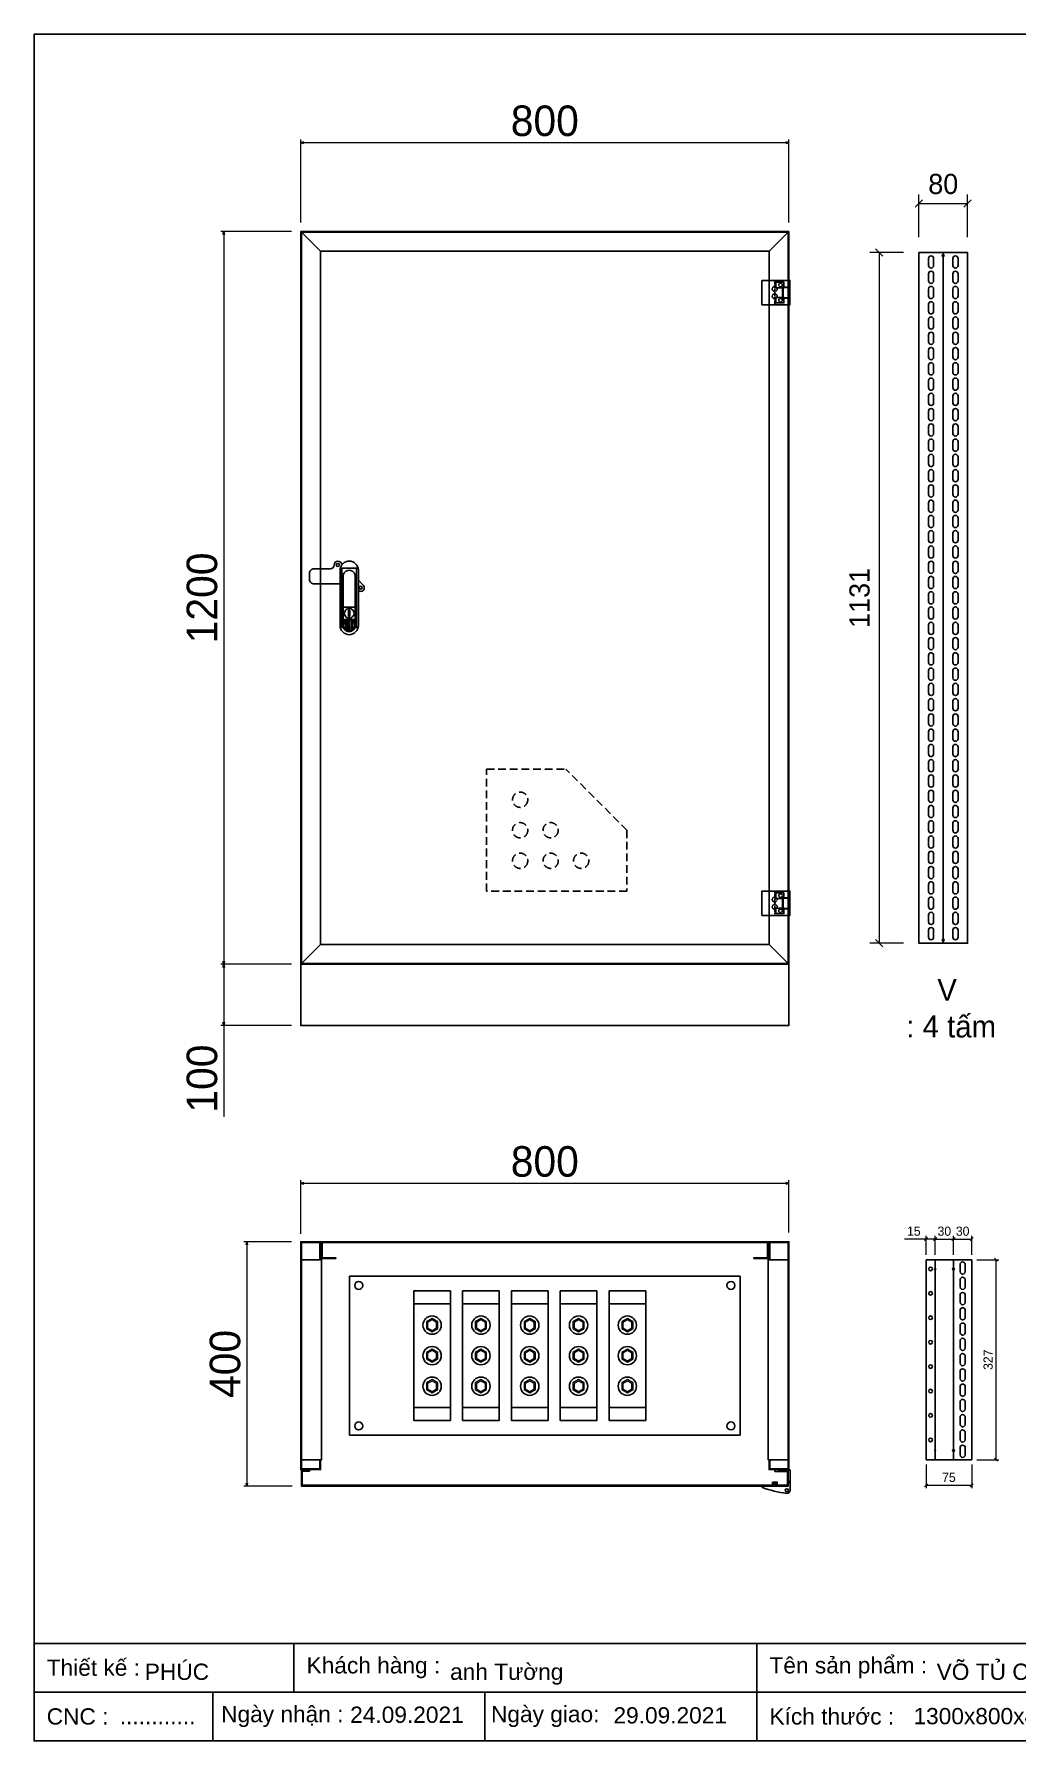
# Model space of a CAD drawing. Header units: millimetres. Extents: x 0 to 3953, y 0 to 2795.
# Drawn here: x 0 to 1611, y 0 to 2795 of the extents above; entities that cross this region are included whole.
import ezdxf

# ---------------------------------------------------------------- set-up
doc = ezdxf.new("R2010")
doc.units = ezdxf.units.MM
doc.linetypes.add('HIDDEN2', pattern=[4.7625, 3.175, -1.5875])
doc.linetypes.add('HIDDENX2', pattern=[19.05, 12.7, -6.35])
doc.layers.add('CNC', color=7, linetype='Continuous')
doc.layers.add('DIM', color=253, linetype='Continuous')
doc.styles.add('Arial', font='arial.ttf')
doc.dimstyles.new('CNC', dxfattribs={"dimtxt": 50, "dimasz": 5, "dimexe": 5, "dimexo": 15, "dimgap": 10, "dimtad": 1, "dimdec": 0, "dimtxsty": 'Standard', "dimblk": 'OPEN30', "dimcen": 10, "dimclrd": 5, "dimclre": 5, "dimclrt": 3, "dimazin": 3, "dimtfac": 1, "dimtdec": 0, "dimtmove": 0, "dimatfit": 3, "dimldrblk": 'ARCHTICK', "dimlwd": 9, "dimlwe": 9})
doc.dimstyles.new('Dim-15', dxfattribs={"dimtxt": 15, "dimasz": 5, "dimexe": 5, "dimexo": 8, "dimgap": 5, "dimtad": 1, "dimdec": 0, "dimtxsty": 'Standard', "dimblk": 'OBLIQUE', "dimcen": 10, "dimclrd": 5, "dimclre": 5, "dimclrt": 3, "dimazin": 3, "dimtfac": 1, "dimtdec": 0, "dimtmove": 0, "dimatfit": 3, "dimldrblk": 'OBLIQUE', "dimlwd": 9, "dimlwe": 9})
doc.dimstyles.new('Dim-33', dxfattribs={"dimtxt": 33, "dimasz": 12, "dimexe": 15, "dimexo": 25, "dimgap": 15, "dimtad": 1, "dimdec": 0, "dimtxsty": 'Standard', "dimblk": 'OBLIQUE', "dimcen": 10, "dimclrd": 5, "dimclre": 5, "dimclrt": 3, "dimazin": 3, "dimtfac": 1, "dimtdec": 0, "dimtmove": 0, "dimatfit": 3, "dimldrblk": 'OPEN30', "dimlwd": 9, "dimlwe": 9})

# ---------------------------------------------------------------- blocks, each defined once
blk = doc.blocks.new('*D1')
at = {"color": 5, "lineweight": 9, "ltscale": 3, "transparency": 16777216}
for p, q in [((437, 2486.8), (437, 2622.4)), ((442, 2617.4), (1232, 2617.4)), ((1237, 2486.8), (1237, 2622.4))]:
    blk.add_line(p, q, dxfattribs=at)
at = {"color": 0, "linetype": 'ByBlock', "lineweight": -2}
for p, q in [((437, 2617.4), (442, 2618.7)), ((442, 2616), (437, 2617.4)), ((437, 2617.4), (442, 2617.4)), ((1232, 2618.7), (1237, 2617.4)), ((1237, 2617.4), (1232, 2616)), ((1237, 2617.4), (1232, 2617.4))]:
    blk.add_line(p, q, dxfattribs=at)
at = {"layer": 'Defpoints', "color": 0, "ltscale": 3, "transparency": 16777216}
for p in [(1237, 2617.4), (437, 2471.8), (1237, 2471.8)]:
    blk.add_point(p, dxfattribs=at)
at = {"color": 3, "ltscale": 3, "transparency": 16777216, "insert": (837, 2652.9), "char_height": 50, "attachment_point": 5}
blk.add_mtext('800', dxfattribs=at)
blk = doc.blocks.new('_ArchTick')
at = {"color": 0, "const_width": 0.15}
blk.add_lwpolyline([(-0.5, -0.5), (0.5, 0.5)], dxfattribs=at)
blk = doc.blocks.new('_Open30')
at = {"color": 0, "linetype": 'ByBlock', "lineweight": -2}
for p, q in [((-1, 0.27), (0, 0)), ((0, 0), (-1, -0.27)), ((0, 0), (-1, 0))]:
    blk.add_line(p, q, dxfattribs=at)
blk = doc.blocks.new('*D2')
at = {"color": 5, "lineweight": 9, "ltscale": 3, "transparency": 16777216}
for p, q in [((422, 2471.8), (305.9, 2471.8)), ((310.9, 2466.8), (310.9, 1276.8)), ((422, 1271.8), (305.9, 1271.8))]:
    blk.add_line(p, q, dxfattribs=at)
at = {"color": 0, "linetype": 'ByBlock', "lineweight": -2}
for p, q in [((309.5, 2466.8), (310.9, 2471.8)), ((310.9, 2471.8), (312.2, 2466.8)), ((310.9, 2471.8), (310.9, 2466.8)), ((310.9, 1271.8), (309.5, 1276.8)), ((312.2, 1276.8), (310.9, 1271.8)), ((310.9, 1271.8), (310.9, 1276.8))]:
    blk.add_line(p, q, dxfattribs=at)
at = {"layer": 'Defpoints', "color": 0, "ltscale": 3, "transparency": 16777216}
for p in [(437, 2471.8), (310.9, 1271.8), (437, 1271.8)]:
    blk.add_point(p, dxfattribs=at)
at = {"color": 3, "ltscale": 3, "transparency": 16777216, "insert": (275.4, 1871.8), "char_height": 50, "attachment_point": 5, "rotation": 90}
blk.add_mtext('1200', dxfattribs=at)
blk = doc.blocks.new('*D3')
at = {"color": 5, "lineweight": 9, "ltscale": 3, "transparency": 16777216}
for p, q in [((422, 1271.8), (305.9, 1271.8)), ((310.9, 1266.8), (310.9, 1176.8)), ((422, 1171.8), (305.9, 1171.8)), ((310.9, 1171.8), (310.9, 1021.8))]:
    blk.add_line(p, q, dxfattribs=at)
at = {"color": 0, "linetype": 'ByBlock', "lineweight": -2}
for p, q in [((309.5, 1266.8), (310.9, 1271.8)), ((310.9, 1271.8), (312.2, 1266.8)), ((310.9, 1271.8), (310.9, 1266.8)), ((310.9, 1171.8), (309.5, 1176.8)), ((312.2, 1176.8), (310.9, 1171.8)), ((310.9, 1171.8), (310.9, 1176.8))]:
    blk.add_line(p, q, dxfattribs=at)
at = {"layer": 'Defpoints', "color": 0, "ltscale": 3, "transparency": 16777216}
for p in [(310.9, 1271.8), (437, 1271.8), (437, 1171.8)]:
    blk.add_point(p, dxfattribs=at)
at = {"color": 3, "ltscale": 3, "transparency": 16777216, "insert": (275.4, 1084.6), "char_height": 50, "attachment_point": 5, "rotation": 90}
blk.add_mtext('100', dxfattribs=at)
blk = doc.blocks.new('HL044-1.3-B')
h = blk.add_hatch()
h.set_pattern_fill('ANSI31', color=1, scale=0.3, style=0)
h.set_pattern_definition([(45, (-80982.31925, -42991.2648), (-0.673519209, 0.673519209), [])])
h.paths.add_polyline_path([(-15.5, 27), (-15.5, 24), (-9.5, 24), (-9.5, 27)])
at = {"color": 1}
for p, q in [((0, 0), (-43, 0)), ((-43, 0), (-43, -2)), ((-25, 6.5), (-25, 0)), ((-25, 6.5), (-19, 5.9)), ((-25, 5.5), (-19, 4.9)), ((-25, 4.5), (-19, 3.9)), ((-25, 3.5), (-19, 2.9)), ((-25, 2.5), (-19, 1.9)), ((-25, 1.5), (-19, 0.9)), ((-25, 0.5), (-19.7, 0)), ((-22, 24), (-22, 27)), ((-22, 27), (1, 27)), ((-1, 24), (-22, 24)), ((-19, 6.5), (-19, 0)), ((-15.5, 24), (-15.5, 27)), ((-9.5, 24), (-9.5, 27)), ((0, 23), (0, 0)), ((0, 7.5), (3, 7.5)), ((0, 6), (3, 6)), ((3, 25), (3, 0)), ((3, -6.5), (3, 0))]:
    blk.add_line(p, q, dxfattribs=at)
blk.add_lwpolyline([(-26, 6.5), (-18, 6.5), (-18, 0), (-26, 0)], close=True, dxfattribs=at)
blk.add_circle((-2.3, -7), 2.55, dxfattribs=at)
for centre, radius, start, end in [((-1, 23), 1, 0, 90), ((1, 25), 2, 0, 90), ((15.4, 147.7), 160.7, 248.6705, 263.5901), ((-2.5, -6.5), 5.5, 270, 0)]:
    blk.add_arc(centre, radius, start, end, dxfattribs=at)
blk = doc.blocks.new('*D10')
at = {"color": 5, "lineweight": 9, "ltscale": 3, "transparency": 16777216}
for p, q in [((437, 830.3), (437, 918.1)), ((442, 913.1), (1232, 913.1)), ((1237, 832.3), (1237, 918.1))]:
    blk.add_line(p, q, dxfattribs=at)
at = {"color": 0, "linetype": 'ByBlock', "lineweight": -2}
for p, q in [((437, 913.1), (442, 914.4)), ((442, 911.7), (437, 913.1)), ((437, 913.1), (442, 913.1)), ((1232, 914.4), (1237, 913.1)), ((1237, 913.1), (1232, 911.7)), ((1237, 913.1), (1232, 913.1))]:
    blk.add_line(p, q, dxfattribs=at)
at = {"layer": 'Defpoints', "color": 0, "ltscale": 3, "transparency": 16777216}
for p in [(1237, 913.1), (437, 815.3), (1237, 817.3)]:
    blk.add_point(p, dxfattribs=at)
at = {"color": 3, "ltscale": 3, "transparency": 16777216, "insert": (837, 948.6), "char_height": 50, "attachment_point": 5}
blk.add_mtext('800', dxfattribs=at)
blk = doc.blocks.new('*D11')
at = {"color": 5, "lineweight": 9, "ltscale": 3, "transparency": 16777216}
for p, q in [((422, 817.3), (343.7, 817.3)), ((348.7, 812.3), (348.7, 422.3)), ((423, 417.3), (343.7, 417.3))]:
    blk.add_line(p, q, dxfattribs=at)
at = {"color": 0, "linetype": 'ByBlock', "lineweight": -2}
for p, q in [((347.4, 812.3), (348.7, 817.3)), ((348.7, 817.3), (350, 812.3)), ((348.7, 817.3), (348.7, 812.3)), ((348.7, 417.3), (347.4, 422.3)), ((350, 422.3), (348.7, 417.3)), ((348.7, 417.3), (348.7, 422.3))]:
    blk.add_line(p, q, dxfattribs=at)
at = {"layer": 'Defpoints', "color": 0, "ltscale": 3, "transparency": 16777216}
for p in [(437, 817.3), (348.7, 417.3), (438, 417.3)]:
    blk.add_point(p, dxfattribs=at)
at = {"color": 3, "ltscale": 3, "transparency": 16777216, "insert": (313.2, 617.3), "char_height": 50, "attachment_point": 5, "rotation": 90}
blk.add_mtext('400', dxfattribs=at)
blk = doc.blocks.new('*D17')
at = {"color": 0, "linetype": 'ByBlock', "lineweight": -2}
for p, q in [((1456, 2523.7), (1444, 2511.7)), ((1524, 2511.7), (1536, 2523.7))]:
    blk.add_line(p, q, dxfattribs=at)
at = {"layer": 'Defpoints', "color": 0, "ltscale": 3, "transparency": 16777216}
for p in [(1530, 2517.7), (1450, 2437.4), (1530, 2437.4)]:
    blk.add_point(p, dxfattribs=at)
at = {"layer": 'DIM', "color": 5, "lineweight": 9, "ltscale": 3, "transparency": 16777216}
for p, q in [((1450, 2462.4), (1450, 2532.7)), ((1450, 2517.7), (1530, 2517.7)), ((1530, 2462.4), (1530, 2532.7))]:
    blk.add_line(p, q, dxfattribs=at)
at = {"layer": 'DIM', "color": 3, "ltscale": 3, "transparency": 16777216, "insert": (1490, 2549.5), "char_height": 33, "attachment_point": 5}
blk.add_mtext('80', dxfattribs=at)
blk = doc.blocks.new('_Oblique')
at = {"color": 0, "linetype": 'ByBlock', "lineweight": -2}
blk.add_line((-0.5, -0.5), (0.5, 0.5), dxfattribs=at)
blk = doc.blocks.new('*D18')
at = {"color": 0, "linetype": 'ByBlock', "lineweight": -2}
for p, q in [((1390.9, 2431.4), (1378.9, 2443.4)), ((1378.9, 1312.2), (1390.9, 1300.2))]:
    blk.add_line(p, q, dxfattribs=at)
at = {"layer": 'Defpoints', "color": 0, "ltscale": 3, "transparency": 16777216}
for p in [(1450, 2437.4), (1384.9, 1306.2), (1450, 1306.2)]:
    blk.add_point(p, dxfattribs=at)
at = {"layer": 'DIM', "color": 5, "lineweight": 9, "ltscale": 3, "transparency": 16777216}
for p, q in [((1425, 2437.4), (1369.9, 2437.4)), ((1384.9, 2437.4), (1384.9, 1306.2)), ((1425, 1306.2), (1369.9, 1306.2))]:
    blk.add_line(p, q, dxfattribs=at)
at = {"layer": 'DIM', "color": 3, "ltscale": 3, "transparency": 16777216, "insert": (1353, 1871.8), "char_height": 33, "attachment_point": 5, "rotation": 90}
blk.add_mtext('1131', dxfattribs=at)
blk = doc.blocks.new('AB301-2-1')
at = {"linetype": 'Continuous'}
h = blk.add_hatch(dxfattribs=at)
h.set_pattern_fill('ACAD_ISO09W100', color=1, scale=0.2)
h.set_pattern_definition([(0, (-368.0181, 398.3814), (0, 1), [4.8, -0.6, 1.2, -0.6, 1.2, -0.6])])
h.paths.add_polyline_path([(-4.1, -88.5, 0.118404), (0, -89.5, 0.118404), (4.1, -88.5), (7, -72), (-7, -72)])
at = {"color": 1, "linetype": 'Continuous'}
for p, q in [((-10, -50.5), (10, -50.5)), ((-7, -72), (7, -72)), ((-7, -72), (-4.1, -88.5)), ((7, -72), (4.1, -88.5))]:
    blk.add_line(p, q, dxfattribs=at)
for points in [[(-15, -12.5), (-57.5, -12.5, -0.414214), (-65, -5), (-65, 5, -0.414214), (-57.5, 12.5), (-30.7, 12.5, 0.414214), (-24.7, 18.5), (-24.7, 18.7)], [(-24.7, 18.7, -0.198912), (-23, 23), (-23, 23, -0.414214), (-14.5, 23), (-11.3, 19.8)], [(15, -6.5), (23, -14.5, -0.414214), (23, -23), (23, -23, -0.381561), (15, -23.4, -0.381561)]]:
    blk.add_lwpolyline(points, format="xyb", dxfattribs=at)
for points in [[(0, 25), (0, 25, -0.414214), (15, 10), (15, -80.5, -0.414214), (0, -95.5), (0, -95.5, -0.414214), (-15, -80.5), (-15, 10, -0.414214)], [(0, 10, -0.414214), (10, 0), (10, -80.5, -0.414214), (0, -90.5, -0.414214), (-10, -80.5), (-10, 0, -0.414214)], [(9, -72.5), (9, -80.5, -0.414214), (0, -89.5, -0.414214), (-9, -80.5), (-9, -72.5, -0.414214), (-7, -70.5), (7, -70.5, -0.414214)]]:
    blk.add_lwpolyline(points, format="xyb", close=True, dxfattribs=at)
at = {"color": 2, "linetype": 'Continuous'}
blk.add_lwpolyline([(-12, 13.3), (12, 13.3), (12, -83.7), (-12, -83.7)], close=True, dxfattribs=at)
at = {"color": 1, "linetype": 'Continuous'}
blk.add_lwpolyline([(-1, -55.5), (1, -55.5), (1, -65.5), (-1, -65.5)], close=True, dxfattribs=at)
for centre, radius in [((-18.7, 18.7), 2.5), ((18.7, -18.7), 2.5), ((0, -60.5), 8)]:
    blk.add_circle(centre, radius, dxfattribs=at)
blk = doc.blocks.new('HL044-1.3-C')
at = {"color": 1, "linetype": 'HIDDEN2', "ltscale": 0.5}
for p, q in [((-25, 40), (-25, 0)), ((-3, 0), (-3, 40))]:
    blk.add_line(p, q, dxfattribs=at)
at = {"color": 1}
for p, q in [((-12, 29), (0, 29)), ((-12, 11), (-12, 29)), ((-11, 28.5), (0, 28.5)), ((-11, 28.5), (-11, 11.5)), ((0, 11), (-12, 11)), ((0, 11.5), (-11, 11.5))]:
    blk.add_line(p, q, dxfattribs=at)
blk.add_lwpolyline([(-46, 40), (0, 40), (0, 0), (-46, 0)], close=True, dxfattribs=at)
at = {"color": 1, "linetype": 'HIDDEN2', "ltscale": 0.5}
for centre, radius in [((-25, 26), 4), ((-15.5, 32.5), 3), ((-25, 14), 4), ((-15.5, 7.5), 3)]:
    blk.add_circle(centre, radius, dxfattribs=at)
blk = doc.blocks.new('ga tai lieu')
at = {"color": 7, "linetype": 'HIDDENX2'}
for p, q in [((0, 0), (0, 200)), ((0, 200), (130, 200)), ((230, 100), (130, 200)), ((230, 100), (230, 0)), ((230, 0), (0, 0))]:
    blk.add_line(p, q, dxfattribs=at)
for centre in [(55, 150), (55, 100), (105, 100), (55, 50), (105, 50), (155, 50)]:
    blk.add_circle(centre, 12.5, dxfattribs=at)
blk = doc.blocks.new('KHUNG CHUẨN')
at = {"color": 7}
for p, q in [((19889.2, -28535.2), (16919.2, -28535.2)), ((17239.2, -28535.2), (17239.2, -28595.2)), ((17809.2, -28535.2), (17809.2, -28655.2)), ((18939.2, -28595.2), (16919.2, -28595.2)), ((17139.2, -28595.2), (17139.2, -28655.2)), ((17474.2, -28595.2), (17474.2, -28655.2))]:
    blk.add_line(p, q, dxfattribs=at)
blk.add_lwpolyline([(16919.2, -26555.2), (19889.2, -26555.2), (19889.2, -28655.2), (16919.2, -28655.2)], close=True, dxfattribs=at)
at = {"color": 2, "char_height": 20, "attachment_point": 4, "style": 'Arial'}
for s, insert, width in [('  Thiết kế :', (16919.2, -28565.2), 917.634), ('  Khách hàng :', (17239.2, -28565.2), 917.634), ('  Tên sản phẩm :', (17809.2, -28565.2), 917.634), ('  CNC :', (16919.2, -28625.2), 917.634), ('  Ngày nhận :', (17134, -28625.2), 556.651), ('  Ngày giao:', (17466.3, -28625.2), 556.651), ('  Kích thước :', (17809.2, -28625.2), 917.634)]:
    blk.add_mtext(s, dxfattribs=dict(at, insert=insert, width=width))
at = {"color": 3, "style": 'Arial'}
for tag, p in [('#01', (17055.6, -28580.1)), ('#02', (17431.4, -28580.1)), ('#03', (18030.6, -28580.1)), ('#08', (18751.7, -28580.1)), ('#10', (19064.8, -28580.1)), ('#04', (17024.8, -28634.6)), ('#05', (17308.5, -28633)), ('#06', (17632.7, -28633.7)), ('#07', (18002, -28634.7)), ('#09', (18753.8, -28632.6)), ('#11', (19060.3, -28625.7)), ('#12', (19806.5, -28628.9))]:
    blk.add_attdef(tag, p, '', height=20, dxfattribs=at)
blk = doc.blocks.new('*D19')
at = {"color": 0, "linetype": 'ByBlock', "lineweight": -2}
for p, q in [((1578.8, 785.4), (1573.8, 790.4)), ((1573.8, 463), (1578.8, 458))]:
    blk.add_line(p, q, dxfattribs=at)
at = {"layer": 'Defpoints', "color": 0, "transparency": 16777216}
for p in [(1536.8, 787.9), (1536.8, 460.5), (1576.3, 460.5)]:
    blk.add_point(p, dxfattribs=at)
at = {"layer": 'DIM', "color": 5, "lineweight": 9, "transparency": 16777216}
for p, q in [((1544.8, 787.9), (1581.3, 787.9)), ((1576.3, 787.9), (1576.3, 460.5)), ((1544.8, 460.5), (1581.3, 460.5))]:
    blk.add_line(p, q, dxfattribs=at)
at = {"layer": 'DIM', "color": 3, "transparency": 16777216, "insert": (1563.6, 624.2), "char_height": 15, "attachment_point": 5, "rotation": 90}
blk.add_mtext('327', dxfattribs=at)
blk = doc.blocks.new('*D20')
at = {"color": 0, "linetype": 'ByBlock', "lineweight": -2}
for p, q in [((1464.3, 421.2), (1459.3, 416.2)), ((1534.3, 416.2), (1539.3, 421.2))]:
    blk.add_line(p, q, dxfattribs=at)
at = {"layer": 'Defpoints', "color": 0, "transparency": 16777216}
for p in [(1461.8, 460.5), (1536.8, 460.5), (1536.8, 418.7)]:
    blk.add_point(p, dxfattribs=at)
at = {"layer": 'DIM', "color": 5, "lineweight": 9, "transparency": 16777216}
for p, q in [((1461.8, 452.5), (1461.8, 413.7)), ((1536.8, 452.5), (1536.8, 413.7)), ((1461.8, 418.7), (1536.8, 418.7))]:
    blk.add_line(p, q, dxfattribs=at)
at = {"layer": 'DIM', "color": 3, "transparency": 16777216, "insert": (1499.3, 431.4), "char_height": 15, "attachment_point": 5}
blk.add_mtext('75', dxfattribs=at)
blk = doc.blocks.new('*D21')
at = {"color": 0, "linetype": 'ByBlock', "lineweight": -2}
for p, q in [((1479.3, 824.4), (1474.3, 819.4)), ((1504.3, 819.4), (1509.3, 824.4))]:
    blk.add_line(p, q, dxfattribs=at)
at = {"layer": 'Defpoints', "color": 0, "transparency": 16777216}
for p in [(1506.8, 821.9), (1476.8, 787.9), (1506.8, 787.9)]:
    blk.add_point(p, dxfattribs=at)
at = {"layer": 'DIM', "color": 5, "lineweight": 9, "transparency": 16777216}
for p, q in [((1476.8, 795.9), (1476.8, 826.9)), ((1476.8, 821.9), (1506.8, 821.9)), ((1506.8, 795.9), (1506.8, 826.9))]:
    blk.add_line(p, q, dxfattribs=at)
at = {"layer": 'DIM', "color": 3, "transparency": 16777216, "insert": (1491.8, 834.6), "char_height": 15, "attachment_point": 5}
blk.add_mtext('30', dxfattribs=at)
blk = doc.blocks.new('*D22')
at = {"color": 0, "linetype": 'ByBlock', "lineweight": -2}
for p, q in [((1509.3, 824.4), (1504.3, 819.4)), ((1534.3, 819.4), (1539.3, 824.4))]:
    blk.add_line(p, q, dxfattribs=at)
at = {"layer": 'Defpoints', "color": 0, "transparency": 16777216}
for p in [(1536.8, 821.9), (1506.8, 787.9), (1536.8, 787.9)]:
    blk.add_point(p, dxfattribs=at)
at = {"layer": 'DIM', "color": 5, "lineweight": 9, "transparency": 16777216}
for p, q in [((1506.8, 795.9), (1506.8, 826.9)), ((1506.8, 821.9), (1536.8, 821.9)), ((1536.8, 795.9), (1536.8, 826.9))]:
    blk.add_line(p, q, dxfattribs=at)
at = {"layer": 'DIM', "color": 3, "transparency": 16777216, "insert": (1521.8, 834.6), "char_height": 15, "attachment_point": 5}
blk.add_mtext('30', dxfattribs=at)
blk = doc.blocks.new('*D23')
at = {"color": 0, "linetype": 'ByBlock', "lineweight": -2}
for p, q in [((1464.3, 824.4), (1459.3, 819.4)), ((1474.3, 819.4), (1479.3, 824.4))]:
    blk.add_line(p, q, dxfattribs=at)
at = {"layer": 'Defpoints', "color": 0, "transparency": 16777216}
for p in [(1461.8, 821.9), (1461.8, 787.9), (1476.8, 787.9)]:
    blk.add_point(p, dxfattribs=at)
at = {"layer": 'DIM', "color": 5, "lineweight": 9, "transparency": 16777216}
for p, q in [((1461.8, 821.9), (1426.7, 821.9)), ((1461.8, 795.9), (1461.8, 826.9)), ((1476.8, 821.9), (1461.8, 821.9)), ((1476.8, 795.9), (1476.8, 826.9))]:
    blk.add_line(p, q, dxfattribs=at)
at = {"layer": 'DIM', "color": 3, "transparency": 16777216, "insert": (1441.8, 834.6), "char_height": 15, "attachment_point": 5}
blk.add_mtext('15', dxfattribs=at)
blk = doc.blocks.new('ovan8.5x20')
at = {"layer": 'CNC', "color": 2, "lineweight": -3}
for p, q in [((5.7, 4.2), (-5.8, 4.2)), ((-5.8, -4.2), (5.7, -4.2))]:
    blk.add_line(p, q, dxfattribs=at)
for centre, start, end in [((-5.8, 0), 90, 270), ((5.7, 0), 270, 90)]:
    blk.add_arc(centre, 4.25, start, end, dxfattribs=at)
blk = doc.blocks.new('f3daunguoc')
at = {"layer": 'CNC', "color": 2, "lineweight": -3}
blk.add_circle((0, 0), 1.5, dxfattribs=at)
blk = doc.blocks.new('f2dauxuoi')
at = {"layer": 'CNC', "color": 2, "lineweight": -3}
blk.add_circle((0, 0), 1, dxfattribs=at)
blk = doc.blocks.new('A$C5F1E2833')
at = {"color": 74}
for points in [[(0, 60), (-21, 60), (-21, 0), (0, 0)], [(0, 60), (170, 60), (170, 0), (0, 0)], [(170, 60), (191, 60), (191, 0), (170, 0)]]:
    blk.add_lwpolyline(points, close=True, dxfattribs=at)
at = {"color": 74, "lineweight": 5}
for points in [[(29.6, 39.3), (24.2, 30), (29.6, 20.7), (40.4, 20.7), (45.8, 30), (40.4, 39.3)], [(30.8, 37.3), (26.5, 30), (30.8, 22.7), (39.2, 22.7), (43.5, 30), (39.2, 37.3)], [(79.6, 39.3), (74.2, 30), (79.6, 20.7), (90.4, 20.7), (95.8, 30), (90.4, 39.3)], [(80.8, 37.3), (76.5, 30), (80.8, 22.7), (89.2, 22.7), (93.5, 30), (89.2, 37.3)], [(129.6, 39.3), (124.2, 30), (129.6, 20.7), (140.4, 20.7), (145.8, 30), (140.4, 39.3)], [(130.8, 37.3), (126.5, 30), (130.8, 22.7), (139.2, 22.7), (143.5, 30), (139.2, 37.3)]]:
    blk.add_lwpolyline(points, close=True, dxfattribs=at)
at = {"color": 74}
for centre in [(35, 30), (85, 30), (135, 30)]:
    blk.add_circle(centre, 15, dxfattribs=at)

msp = doc.modelspace()

# ---------------------------------------------------------------- linework, layer by layer
at = {"ltscale": 3}
for p, q in [((438.2, 2470.6), (469.4, 2439.4)), ((1204.6, 2439.4), (1237, 2471.8)), ((469.4, 1304.2), (437, 1271.8)), ((1204.6, 1304.2), (1237, 1271.8))]:
    msp.add_line(p, q, dxfattribs=at)
at = {"color": 7}
for p, q in [((1490, 2437.4), (1490, 1306.2)), ((1461.8, 787.9), (1536.8, 787.9)), ((1461.8, 460.5), (1461.8, 787.9)), ((1476.8, 460.5), (1476.8, 787.9)), ((1506.8, 460.5), (1506.8, 787.9)), ((1536.8, 787.9), (1536.8, 460.5)), ((1536.8, 460.5), (1461.8, 460.5))]:
    msp.add_line(p, q, dxfattribs=at)
at = {"ltscale": 3}
for points in [[(1237, 2471.8), (1237, 1271.8), (437, 1271.8), (437, 2471.8)], [(1235.8, 2470.6), (1235.8, 1273), (438.2, 1273), (438.2, 2470.6)], [(1204.6, 2439.4), (1204.6, 1304.2), (469.4, 1304.2), (469.4, 2439.4)], [(437, 1271.8), (1237, 1271.8), (1237, 1171.8), (437, 1171.8)], [(517, 760.8), (1157, 760.8), (1157, 500.8), (517, 500.8)]]:
    msp.add_lwpolyline(points, close=True, dxfattribs=at)
at = {"color": 7}
for points in [[(1450, 2437.4), (1530, 2437.4), (1530, 1306.2), (1450, 1306.2)], [(468.2, 460.5), (468.2, 445.5), (438.2, 445.5), (438.2, 816.1), (468.2, 816.1), (468.2, 789.9), (494.4, 789.9), (494.4, 791.1), (469.4, 791.1), (469.4, 817.3), (437, 817.3), (437, 444.3), (469.4, 444.3), (469.4, 460.5)], [(1205.8, 460.5), (1205.8, 445.5), (1235.8, 445.5), (1235.8, 816.1), (1205.8, 816.1), (1205.8, 789.9), (1179.6, 789.9), (1179.6, 791.1), (1204.6, 791.1), (1204.6, 817.3), (1237, 817.3), (1237, 444.3), (1204.6, 444.3), (1204.6, 460.5)], [(1222.8, 441.5), (1234.8, 441.5), (1234.8, 418.5), (439.2, 418.5), (439.2, 441.5), (451.2, 441.5), (451.2, 442.7), (438, 442.7), (438, 417.3), (1236, 417.3), (1236, 442.7), (1222.8, 442.7)]]:
    msp.add_lwpolyline(points, close=True, dxfattribs=at)
at = {"color": 2, "ltscale": 0.5}
for points in [[(1474.3, 2427.7), (1474.3, 2416.2, -1), (1465.8, 2416.2), (1465.8, 2427.7, -1)], [(1505.8, 2427.7), (1505.8, 2416.2, 1), (1514.3, 2416.2), (1514.3, 2427.7, 1)], [(1474.3, 2402.7), (1474.3, 2391.2, -1), (1465.8, 2391.2), (1465.8, 2402.7, -1)], [(1505.8, 2402.7), (1505.8, 2391.2, 1), (1514.3, 2391.2), (1514.3, 2402.7, 1)], [(1474.3, 2377.7), (1474.3, 2366.2, -1), (1465.8, 2366.2), (1465.8, 2377.7, -1)], [(1505.8, 2377.7), (1505.8, 2366.2, 1), (1514.3, 2366.2), (1514.3, 2377.7, 1)], [(1474.3, 2352.7), (1474.3, 2341.2, -1), (1465.8, 2341.2), (1465.8, 2352.7, -1)], [(1505.8, 2352.7), (1505.8, 2341.2, 1), (1514.3, 2341.2), (1514.3, 2352.7, 1)], [(1474.3, 2327.7), (1474.3, 2316.2, -1), (1465.8, 2316.2), (1465.8, 2327.7, -1)], [(1505.8, 2327.7), (1505.8, 2316.2, 1), (1514.3, 2316.2), (1514.3, 2327.7, 1)], [(1474.3, 2302.7), (1474.3, 2291.2, -1), (1465.8, 2291.2), (1465.8, 2302.7, -1)], [(1505.8, 2302.7), (1505.8, 2291.2, 1), (1514.3, 2291.2), (1514.3, 2302.7, 1)], [(1474.3, 2277.7), (1474.3, 2266.2, -1), (1465.8, 2266.2), (1465.8, 2277.7, -1)], [(1505.8, 2277.7), (1505.8, 2266.2, 1), (1514.3, 2266.2), (1514.3, 2277.7, 1)], [(1474.3, 2252.7), (1474.3, 2241.2, -1), (1465.8, 2241.2), (1465.8, 2252.7, -1)], [(1505.8, 2252.7), (1505.8, 2241.2, 1), (1514.3, 2241.2), (1514.3, 2252.7, 1)], [(1474.3, 2227.7), (1474.3, 2216.2, -1), (1465.8, 2216.2), (1465.8, 2227.7, -1)], [(1505.8, 2227.7), (1505.8, 2216.2, 1), (1514.3, 2216.2), (1514.3, 2227.7, 1)], [(1474.3, 2202.7), (1474.3, 2191.2, -1), (1465.8, 2191.2), (1465.8, 2202.7, -1)], [(1474.3, 2177.7), (1474.3, 2166.2, -1), (1465.8, 2166.2), (1465.8, 2177.7, -1)], [(1505.8, 2202.7), (1505.8, 2191.2, 1), (1514.3, 2191.2), (1514.3, 2202.7, 1)], [(1505.8, 2177.7), (1505.8, 2166.2, 1), (1514.3, 2166.2), (1514.3, 2177.7, 1)], [(1474.3, 2152.7), (1474.3, 2141.2, -1), (1465.8, 2141.2), (1465.8, 2152.7, -1)], [(1505.8, 2152.7), (1505.8, 2141.2, 1), (1514.3, 2141.2), (1514.3, 2152.7, 1)], [(1474.3, 2127.7), (1474.3, 2116.2, -1), (1465.8, 2116.2), (1465.8, 2127.7, -1)], [(1505.8, 2127.7), (1505.8, 2116.2, 1), (1514.3, 2116.2), (1514.3, 2127.7, 1)], [(1474.3, 2102.7), (1474.3, 2091.2, -1), (1465.8, 2091.2), (1465.8, 2102.7, -1)], [(1505.8, 2102.7), (1505.8, 2091.2, 1), (1514.3, 2091.2), (1514.3, 2102.7, 1)], [(1474.3, 2077.7), (1474.3, 2066.2, -1), (1465.8, 2066.2), (1465.8, 2077.7, -1)], [(1505.8, 2077.7), (1505.8, 2066.2, 1), (1514.3, 2066.2), (1514.3, 2077.7, 1)], [(1474.3, 2052.7), (1474.3, 2041.2, -1), (1465.8, 2041.2), (1465.8, 2052.7, -1)], [(1505.8, 2052.7), (1505.8, 2041.2, 1), (1514.3, 2041.2), (1514.3, 2052.7, 1)], [(1474.3, 2027.7), (1474.3, 2016.2, -1), (1465.8, 2016.2), (1465.8, 2027.7, -1)], [(1505.8, 2027.7), (1505.8, 2016.2, 1), (1514.3, 2016.2), (1514.3, 2027.7, 1)], [(1474.3, 2002.7), (1474.3, 1991.2, -1), (1465.8, 1991.2), (1465.8, 2002.7, -1)], [(1505.8, 2002.7), (1505.8, 1991.2, 1), (1514.3, 1991.2), (1514.3, 2002.7, 1)], [(1474.3, 1977.7), (1474.3, 1966.2, -1), (1465.8, 1966.2), (1465.8, 1977.7, -1)], [(1474.3, 1952.7), (1474.3, 1941.2, -1), (1465.8, 1941.2), (1465.8, 1952.7, -1)], [(1505.8, 1977.7), (1505.8, 1966.2, 1), (1514.3, 1966.2), (1514.3, 1977.7, 1)], [(1505.8, 1952.7), (1505.8, 1941.2, 1), (1514.3, 1941.2), (1514.3, 1952.7, 1)], [(1474.3, 1927.7), (1474.3, 1916.2, -1), (1465.8, 1916.2), (1465.8, 1927.7, -1)], [(1505.8, 1927.7), (1505.8, 1916.2, 1), (1514.3, 1916.2), (1514.3, 1927.7, 1)], [(1474.3, 1902.7), (1474.3, 1891.2, -1), (1465.8, 1891.2), (1465.8, 1902.7, -1)], [(1505.8, 1902.7), (1505.8, 1891.2, 1), (1514.3, 1891.2), (1514.3, 1902.7, 1)], [(1474.3, 1877.7), (1474.3, 1866.2, -1), (1465.8, 1866.2), (1465.8, 1877.7, -1)], [(1505.8, 1877.7), (1505.8, 1866.2, 1), (1514.3, 1866.2), (1514.3, 1877.7, 1)], [(1474.3, 1852.7), (1474.3, 1841.2, -1), (1465.8, 1841.2), (1465.8, 1852.7, -1)], [(1505.8, 1852.7), (1505.8, 1841.2, 1), (1514.3, 1841.2), (1514.3, 1852.7, 1)], [(1474.3, 1827.7), (1474.3, 1816.2, -1), (1465.8, 1816.2), (1465.8, 1827.7, -1)], [(1505.8, 1827.7), (1505.8, 1816.2, 1), (1514.3, 1816.2), (1514.3, 1827.7, 1)], [(1474.3, 1802.7), (1474.3, 1791.2, -1), (1465.8, 1791.2), (1465.8, 1802.7, -1)], [(1505.8, 1802.7), (1505.8, 1791.2, 1), (1514.3, 1791.2), (1514.3, 1802.7, 1)], [(1474.3, 1777.7), (1474.3, 1766.2, -1), (1465.8, 1766.2), (1465.8, 1777.7, -1)], [(1505.8, 1777.7), (1505.8, 1766.2, 1), (1514.3, 1766.2), (1514.3, 1777.7, 1)], [(1474.3, 1752.7), (1474.3, 1741.2, -1), (1465.8, 1741.2), (1465.8, 1752.7, -1)], [(1505.8, 1752.7), (1505.8, 1741.2, 1), (1514.3, 1741.2), (1514.3, 1752.7, 1)], [(1474.3, 1727.7), (1474.3, 1716.2, -1), (1465.8, 1716.2), (1465.8, 1727.7, -1)], [(1474.3, 1702.7), (1474.3, 1691.2, -1), (1465.8, 1691.2), (1465.8, 1702.7, -1)], [(1505.8, 1727.7), (1505.8, 1716.2, 1), (1514.3, 1716.2), (1514.3, 1727.7, 1)], [(1505.8, 1702.7), (1505.8, 1691.2, 1), (1514.3, 1691.2), (1514.3, 1702.7, 1)], [(1474.3, 1677.7), (1474.3, 1666.2, -1), (1465.8, 1666.2), (1465.8, 1677.7, -1)], [(1505.8, 1677.7), (1505.8, 1666.2, 1), (1514.3, 1666.2), (1514.3, 1677.7, 1)], [(1474.3, 1652.7), (1474.3, 1641.2, -1), (1465.8, 1641.2), (1465.8, 1652.7, -1)], [(1505.8, 1652.7), (1505.8, 1641.2, 1), (1514.3, 1641.2), (1514.3, 1652.7, 1)], [(1474.3, 1627.7), (1474.3, 1616.2, -1), (1465.8, 1616.2), (1465.8, 1627.7, -1)], [(1505.8, 1627.7), (1505.8, 1616.2, 1), (1514.3, 1616.2), (1514.3, 1627.7, 1)], [(1474.3, 1602.7), (1474.3, 1591.2, -1), (1465.8, 1591.2), (1465.8, 1602.7, -1)], [(1505.8, 1602.7), (1505.8, 1591.2, 1), (1514.3, 1591.2), (1514.3, 1602.7, 1)], [(1474.3, 1577.7), (1474.3, 1566.2, -1), (1465.8, 1566.2), (1465.8, 1577.7, -1)], [(1505.8, 1577.7), (1505.8, 1566.2, 1), (1514.3, 1566.2), (1514.3, 1577.7, 1)], [(1474.3, 1552.7), (1474.3, 1541.2, -1), (1465.8, 1541.2), (1465.8, 1552.7, -1)], [(1505.8, 1552.7), (1505.8, 1541.2, 1), (1514.3, 1541.2), (1514.3, 1552.7, 1)], [(1474.3, 1527.7), (1474.3, 1516.2, -1), (1465.8, 1516.2), (1465.8, 1527.7, -1)], [(1505.8, 1527.7), (1505.8, 1516.2, 1), (1514.3, 1516.2), (1514.3, 1527.7, 1)], [(1474.3, 1502.7), (1474.3, 1491.2, -1), (1465.8, 1491.2), (1465.8, 1502.7, -1)], [(1474.3, 1477.7), (1474.3, 1466.2, -1), (1465.8, 1466.2), (1465.8, 1477.7, -1)], [(1505.8, 1502.7), (1505.8, 1491.2, 1), (1514.3, 1491.2), (1514.3, 1502.7, 1)], [(1505.8, 1477.7), (1505.8, 1466.2, 1), (1514.3, 1466.2), (1514.3, 1477.7, 1)], [(1474.3, 1452.7), (1474.3, 1441.2, -1), (1465.8, 1441.2), (1465.8, 1452.7, -1)], [(1505.8, 1452.7), (1505.8, 1441.2, 1), (1514.3, 1441.2), (1514.3, 1452.7, 1)], [(1474.3, 1427.7), (1474.3, 1416.2, -1), (1465.8, 1416.2), (1465.8, 1427.7, -1)], [(1505.8, 1427.7), (1505.8, 1416.2, 1), (1514.3, 1416.2), (1514.3, 1427.7, 1)], [(1474.3, 1402.7), (1474.3, 1391.2, -1), (1465.8, 1391.2), (1465.8, 1402.7, -1)], [(1505.8, 1402.7), (1505.8, 1391.2, 1), (1514.3, 1391.2), (1514.3, 1402.7, 1)], [(1474.3, 1377.7), (1474.3, 1366.2, -1), (1465.8, 1366.2), (1465.8, 1377.7, -1)], [(1505.8, 1377.7), (1505.8, 1366.2, 1), (1514.3, 1366.2), (1514.3, 1377.7, 1)], [(1474.3, 1352.7), (1474.3, 1341.2, -1), (1465.8, 1341.2), (1465.8, 1352.7, -1)], [(1505.8, 1352.7), (1505.8, 1341.2, 1), (1514.3, 1341.2), (1514.3, 1352.7, 1)], [(1474.3, 1327.7), (1474.3, 1316.2, -1), (1465.8, 1316.2), (1465.8, 1327.7, -1)], [(1505.8, 1327.7), (1505.8, 1316.2, 1), (1514.3, 1316.2), (1514.3, 1327.7, 1)]]:
    msp.add_lwpolyline(points, format="xyb", close=True, dxfattribs=at)
at = {"color": 2}
for points in [[(1215.8, 2388.8), (1228.8, 2388.8), (1228.8, 2379.8), (1215.8, 2379.8)], [(1215.8, 2363.8), (1228.8, 2363.8), (1228.8, 2354.8), (1215.8, 2354.8)], [(1215.8, 1379.8), (1228.8, 1379.8), (1228.8, 1388.8), (1215.8, 1388.8)], [(1215.8, 1354.8), (1228.8, 1354.8), (1228.8, 1363.8), (1215.8, 1363.8)]]:
    msp.add_lwpolyline(points, close=True, dxfattribs=at)
msp.add_lwpolyline([(1201.9, 792.1), (1201.9, 816.1), (472.1, 816.1), (472.1, 792.1), (470.9, 792.1), (470.9, 817.3), (1203.1, 817.3), (1203.1, 792.1)], close=True)
at = {"color": 53, "ltscale": 3}
for points in [[(438.2, 787.9), (471.2, 787.9), (471.2, 460.5), (438.2, 460.5)], [(1235.8, 787.9), (1202.8, 787.9), (1202.8, 460.5), (1235.8, 460.5)]]:
    msp.add_lwpolyline(points, close=True, dxfattribs=at)
at = {"color": 2, "ltscale": 3}
for centre, radius in [((1490, 2432.4), 1.5), ((1490, 1311.2), 1.5), ((532, 745.8), 6.5), ((1142, 745.8), 6.5), ((532, 515.8), 6.5), ((1142, 515.8), 6.5)]:
    msp.add_circle(centre, radius, dxfattribs=at)
at = {"color": 2}
for centre in [(1469.3, 772.9), (1469.3, 732.9), (1469.3, 692.9), (1469.3, 652.9), (1469.3, 612.9), (1469.3, 572.9), (1469.3, 532.9), (1469.3, 492.9)]:
    msp.add_circle(centre, 3, dxfattribs=at)

# ---------------------------------------------------------------- block references
at = {"color": 3}
ref = msp.add_blockref('KHUNG CHUẨN', (-22519.5, 38140), dxfattribs=dict(at, xscale=1.331000000005587, yscale=1.331000000005587, zscale=1.331000000005587))
ref.add_attrib('#03', 'VÕ TỦ CÔNG TƠ', (1479.2, 99.9), dxfattribs={"color": 3, "height": 26.62, "style": 'Arial'})
ref.add_attrib('#07', '1300x800x400', (1441.2, 27.2), dxfattribs={"color": 3, "height": 26.62, "style": 'Arial'})
ref.add_attrib('#02', 'anh Tường', (681.7, 99.9), dxfattribs={"color": 3, "height": 26.62, "style": 'Arial'})
ref.add_attrib('#05', '24.09.2021', (518, 29.5), dxfattribs={"color": 3, "height": 26.62, "style": 'Arial'})
ref.add_attrib('#06', '29.09.2021', (949.5, 28.5), dxfattribs={"color": 3, "height": 26.62, "style": 'Arial'})
ref.add_attrib('#01', 'PHÚC', (181.4, 99.9), dxfattribs={"color": 3, "height": 26.62, "style": 'Arial'})
ref.add_attrib('#04', '............', (140.4, 27.3), dxfattribs={"color": 3, "height": 26.62, "style": 'Arial'})
at = {"color": 7}
for name, p in [('HL044-1.3-C', (1238.8, 2351.8)), ('AB301-2-1', (516.4, 1907.1)), ('ga tai lieu', (741.6, 1391.3)), ('HL044-1.3-B', (1236, 417.3))]:
    msp.add_blockref(name, p, dxfattribs=at)
at = {"color": 7, "xscale": -1, "rotation": 180}
msp.add_blockref('HL044-1.3-C', (1238.8, 1391.8), dxfattribs=at)
at = {"lineweight": -3, "xscale": -1}
msp.add_blockref('f2dauxuoi', (1476.8, 772.9), dxfattribs=at)
at = {"lineweight": -3}
for name, p, rotation in [('f3daunguoc', (1506.8, 772.9), 270), ('f2dauxuoi', (1476.8, 475.5), 180)]:
    msp.add_blockref(name, p, dxfattribs=dict(at, rotation=rotation))
at = {"color": 7, "rotation": 90}
for p in [(682.3, 545.8), (762.3, 545.8), (842.3, 545.8), (922.3, 545.8), (1002.3, 545.8)]:
    msp.add_blockref('A$C5F1E2833', p, dxfattribs=at)
at = {"lineweight": -3, "xscale": -1, "rotation": 270}
msp.add_blockref('f3daunguoc', (1506.8, 475.5), dxfattribs=at)
at = {"layer": 'CNC', "lineweight": -3, "rotation": 270}
for p in [(1521.8, 774.2), (1521.8, 749.2), (1521.8, 724.2), (1521.8, 699.2), (1521.8, 674.2), (1521.8, 649.2), (1521.8, 624.2), (1521.8, 599.2), (1521.8, 574.2), (1521.8, 549.2), (1521.8, 524.2), (1521.8, 499.2), (1521.8, 474.2)]:
    msp.add_blockref('ovan8.5x20', p, dxfattribs=at)

# ---------------------------------------------------------------- texts
at = {"color": 2, "insert": (1496.3, 1199.7), "char_height": 36, "width": 775, "attachment_point": 5}
msp.add_mtext('V\\P : 4 tấm', dxfattribs=at)

# ---------------------------------------------------------------- dimensions: what is measured, and where the dimension line sits
at = {"ltscale": 3}
dim = msp.add_linear_dim(base=(1237, 2617.4), p1=(437, 2471.8), p2=(1237, 2471.8), dimstyle='CNC', dxfattribs=at)
dim.commit()
dim.dimension.update_dxf_attribs({"geometry": '*D1', "text_midpoint": (837, 2617.4), "dimtype": 160})
dim = msp.add_linear_dim(base=(310.9, 1271.8), p1=(437, 2471.8), p2=(437, 1271.8), angle=90, dimstyle='CNC', dxfattribs=at)
dim.commit()
dim.dimension.update_dxf_attribs({"geometry": '*D2', "text_midpoint": (275.4, 1871.8)})
for base, p1, p2, picture, middle in [((310.9, 1271.8), (437, 1171.8), (437, 1271.8), '*D3', (310.9, 1084.6)), ((348.7, 417.3), (437, 817.3), (438, 417.3), '*D11', (348.7, 617.3))]:
    dim = msp.add_linear_dim(base=base, p1=p1, p2=p2, angle=90, dimstyle='CNC', dxfattribs=at)
    dim.commit()
    dim.dimension.update_dxf_attribs({"geometry": picture, "text_midpoint": middle, "dimtype": 160})
dim = msp.add_linear_dim(base=(1237, 913.1), p1=(437, 815.3), p2=(1237, 817.3), dimstyle='CNC', dxfattribs=at)
dim.commit()
dim.dimension.update_dxf_attribs({"geometry": '*D10', "text_midpoint": (837, 948.6)})
at = {"layer": 'DIM', "ltscale": 3}
dim = msp.add_linear_dim(base=(1530, 2517.7), p1=(1450, 2437.4), p2=(1530, 2437.4), dimstyle='Dim-33', dxfattribs=at)
dim.commit()
dim.dimension.update_dxf_attribs({"geometry": '*D17', "text_midpoint": (1490, 2549.5)})
dim = msp.add_linear_dim(base=(1384.9, 1306.2), p1=(1450, 2437.4), p2=(1450, 1306.2), angle=90, dimstyle='Dim-33', dxfattribs=at)
dim.commit()
dim.dimension.update_dxf_attribs({"geometry": '*D18', "text_midpoint": (1353, 1871.8)})
at = {"layer": 'DIM', "color": 7}
for base, p1, p2, picture, middle in [((1461.8, 821.9), (1476.8, 787.9), (1461.8, 787.9), '*D23', (1441.8, 834.6)), ((1536.8, 418.7), (1461.8, 460.5), (1536.8, 460.5), '*D20', (1499.3, 431.4))]:
    dim = msp.add_linear_dim(base=base, p1=p1, p2=p2, dimstyle='Dim-15', dxfattribs=at)
    dim.commit()
    dim.dimension.update_dxf_attribs({"geometry": picture, "text_midpoint": middle})
for base, p1, p2, picture, middle in [((1506.8, 821.9), (1476.8, 787.9), (1506.8, 787.9), '*D21', (1491.8, 821.9)), ((1536.8, 821.9), (1506.8, 787.9), (1536.8, 787.9), '*D22', (1521.8, 821.9))]:
    dim = msp.add_linear_dim(base=base, p1=p1, p2=p2, dimstyle='Dim-15', dxfattribs=at)
    dim.commit()
    dim.dimension.update_dxf_attribs({"geometry": picture, "text_midpoint": middle, "dimtype": 160})
dim = msp.add_linear_dim(base=(1576.3, 460.5), p1=(1536.8, 787.9), p2=(1536.8, 460.5), angle=90, dimstyle='Dim-15', dxfattribs=at)
dim.commit()
dim.dimension.update_dxf_attribs({"geometry": '*D19', "text_midpoint": (1563.6, 624.2)})

doc.saveas('drawing.dxf')
